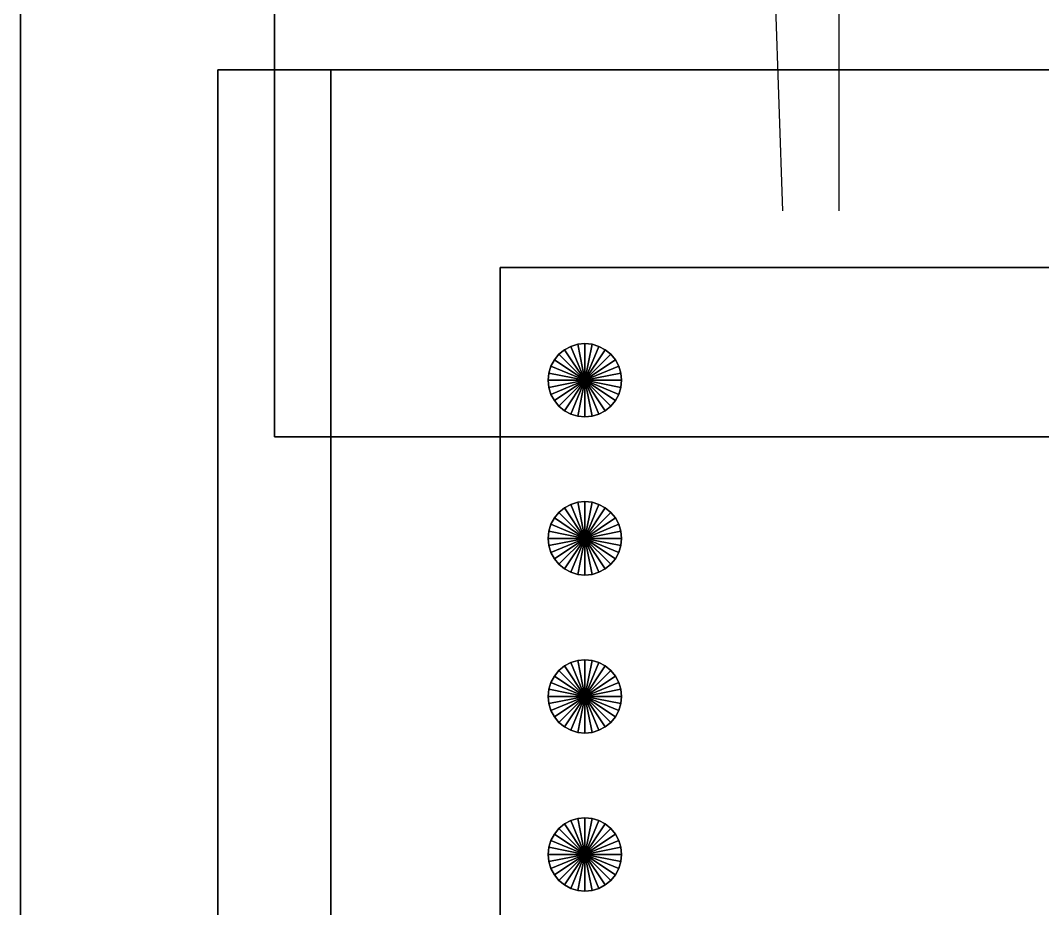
# Model space of a CAD drawing. Extents: x -65 to 400, y -475 to 105.
# Drawn here: x 207.5 to 225.61, y -17.36 to -1.62 of the extents above; entities that cross this region are included whole.
import ezdxf

# ---------------------------------------------------------------- set-up
doc = ezdxf.new("R2010")
doc.units = 0
for name, color, linetype in [('POWER', 1, 'CONTINUOUS'), ('REMOTE_ELECTRONICS', 3, 'CONTINUOUS'), ('REMOTE_FRAME', 8, 'CONTINUOUS'), ('SIGNAL', 4, 'CONTINUOUS')]:
    doc.layers.add(name, color=color, linetype=linetype)

msp = doc.modelspace()

# ---------------------------------------------------------------- linework, layer by layer
at = {"layer": 'POWER'}
for points in [[(217.251, -7.399, 5.8), (217.139, -7.46, 5.8), (217.139, -7.46, 6.8), (217.251, -7.399, 6.8)], [(217.251, -7.399, 5.8), (217.139, -7.46, 5.8), (217.5, -8, 5.8)], [(217.251, -7.399, 6.8), (217.139, -7.46, 6.8), (217.5, -8, 6.8)], [(217.373, -7.362, 5.8), (217.251, -7.399, 5.8), (217.251, -7.399, 6.8), (217.373, -7.362, 6.8)], [(217.373, -7.362, 5.8), (217.251, -7.399, 5.8), (217.5, -8, 5.8)], [(217.373, -7.362, 6.8), (217.251, -7.399, 6.8), (217.5, -8, 6.8)], [(217.5, -7.35, 5.8), (217.373, -7.362, 5.8), (217.373, -7.362, 6.8), (217.5, -7.35, 6.8)], [(217.5, -7.35, 5.8), (217.373, -7.362, 5.8), (217.5, -8, 5.8)], [(217.5, -7.35, 6.8), (217.373, -7.362, 6.8), (217.5, -8, 6.8)], [(217.627, -7.362, 5.8), (217.5, -7.35, 5.8), (217.5, -7.35, 6.8), (217.627, -7.362, 6.8)], [(217.627, -7.362, 5.8), (217.5, -7.35, 5.8), (217.5, -8, 5.8)], [(217.627, -7.362, 6.8), (217.5, -7.35, 6.8), (217.5, -8, 6.8)], [(217.749, -7.399, 5.8), (217.627, -7.362, 5.8), (217.5, -8, 5.8)], [(217.749, -7.399, 6.8), (217.627, -7.362, 6.8), (217.5, -8, 6.8)], [(217.861, -7.46, 5.8), (217.749, -7.399, 5.8), (217.5, -8, 5.8)], [(217.861, -7.46, 6.8), (217.749, -7.399, 6.8), (217.5, -8, 6.8)], [(217.749, -7.399, 5.8), (217.627, -7.362, 5.8), (217.627, -7.362, 6.8), (217.749, -7.399, 6.8)], [(217.861, -7.46, 5.8), (217.749, -7.399, 5.8), (217.749, -7.399, 6.8), (217.861, -7.46, 6.8)], [(217.04, -7.54, 5.8), (216.96, -7.639, 5.8), (216.96, -7.639, 6.8), (217.04, -7.54, 6.8)], [(217.04, -7.54, 5.8), (216.96, -7.639, 5.8), (217.5, -8, 5.8)], [(217.04, -7.54, 6.8), (216.96, -7.639, 6.8), (217.5, -8, 6.8)], [(217.139, -7.46, 5.8), (217.04, -7.54, 5.8), (217.04, -7.54, 6.8), (217.139, -7.46, 6.8)], [(217.139, -7.46, 5.8), (217.04, -7.54, 5.8), (217.5, -8, 5.8)], [(217.139, -7.46, 6.8), (217.04, -7.54, 6.8), (217.5, -8, 6.8)], [(217.96, -7.54, 5.8), (217.861, -7.46, 5.8), (217.5, -8, 5.8)], [(217.96, -7.54, 6.8), (217.861, -7.46, 6.8), (217.5, -8, 6.8)], [(218.04, -7.639, 5.8), (217.96, -7.54, 5.8), (217.5, -8, 5.8)], [(218.04, -7.639, 6.8), (217.96, -7.54, 6.8), (217.5, -8, 6.8)], [(217.96, -7.54, 5.8), (217.861, -7.46, 5.8), (217.861, -7.46, 6.8), (217.96, -7.54, 6.8)], [(218.04, -7.639, 5.8), (217.96, -7.54, 5.8), (217.96, -7.54, 6.8), (218.04, -7.639, 6.8)], [(216.899, -7.751, 5.8), (216.862, -7.873, 5.8), (216.862, -7.873, 6.8), (216.899, -7.751, 6.8)], [(216.899, -7.751, 5.8), (216.862, -7.873, 5.8), (217.5, -8, 5.8)], [(216.899, -7.751, 6.8), (216.862, -7.873, 6.8), (217.5, -8, 6.8)], [(216.96, -7.639, 5.8), (216.899, -7.751, 5.8), (216.899, -7.751, 6.8), (216.96, -7.639, 6.8)], [(216.96, -7.639, 5.8), (216.899, -7.751, 5.8), (217.5, -8, 5.8)], [(216.96, -7.639, 6.8), (216.899, -7.751, 6.8), (217.5, -8, 6.8)], [(218.101, -7.751, 5.8), (218.04, -7.639, 5.8), (217.5, -8, 5.8)], [(218.101, -7.751, 6.8), (218.04, -7.639, 6.8), (217.5, -8, 6.8)], [(218.138, -7.873, 5.8), (218.101, -7.751, 5.8), (217.5, -8, 5.8)], [(218.138, -7.873, 6.8), (218.101, -7.751, 6.8), (217.5, -8, 6.8)], [(218.101, -7.751, 5.8), (218.04, -7.639, 5.8), (218.04, -7.639, 6.8), (218.101, -7.751, 6.8)], [(218.138, -7.873, 5.8), (218.101, -7.751, 5.8), (218.101, -7.751, 6.8), (218.138, -7.873, 6.8)], [(216.862, -7.873, 5.8), (216.85, -8, 5.8), (216.85, -8, 6.8), (216.862, -7.873, 6.8)], [(216.862, -7.873, 5.8), (216.85, -8, 5.8), (217.5, -8, 5.8)], [(216.862, -7.873, 6.8), (216.85, -8, 6.8), (217.5, -8, 6.8)], [(218.15, -8, 5.8), (218.138, -7.873, 5.8), (217.5, -8, 5.8)], [(218.15, -8, 6.8), (218.138, -7.873, 6.8), (217.5, -8, 6.8)], [(218.15, -8, 5.8), (218.138, -7.873, 5.8), (218.138, -7.873, 6.8), (218.15, -8, 6.8)], [(216.85, -8, 5.8), (216.862, -8.127, 5.8), (216.862, -8.127, 6.8), (216.85, -8, 6.8)], [(216.85, -8, 5.8), (216.862, -8.127, 5.8), (217.5, -8, 5.8)], [(216.85, -8, 6.8), (216.862, -8.127, 6.8), (217.5, -8, 6.8)], [(216.862, -8.127, 5.8), (216.899, -8.249, 5.8), (217.5, -8, 5.8)], [(216.862, -8.127, 6.8), (216.899, -8.249, 6.8), (217.5, -8, 6.8)], [(216.862, -8.127, 5.8), (216.899, -8.249, 5.8), (216.899, -8.249, 6.8), (216.862, -8.127, 6.8)], [(216.899, -8.249, 5.8), (216.96, -8.361, 5.8), (217.5, -8, 5.8)], [(216.899, -8.249, 6.8), (216.96, -8.361, 6.8), (217.5, -8, 6.8)], [(216.96, -8.361, 5.8), (217.04, -8.46, 5.8), (217.5, -8, 5.8)], [(216.96, -8.361, 6.8), (217.04, -8.46, 6.8), (217.5, -8, 6.8)], [(217.04, -8.46, 5.8), (217.139, -8.54, 5.8), (217.5, -8, 5.8)], [(217.04, -8.46, 6.8), (217.139, -8.54, 6.8), (217.5, -8, 6.8)], [(217.139, -8.54, 5.8), (217.251, -8.601, 5.8), (217.5, -8, 5.8)], [(217.139, -8.54, 6.8), (217.251, -8.601, 6.8), (217.5, -8, 6.8)], [(217.251, -8.601, 5.8), (217.373, -8.638, 5.8), (217.5, -8, 5.8)], [(217.251, -8.601, 6.8), (217.373, -8.638, 6.8), (217.5, -8, 6.8)], [(217.373, -8.638, 5.8), (217.5, -8.65, 5.8), (217.5, -8, 5.8)], [(217.373, -8.638, 6.8), (217.5, -8.65, 6.8), (217.5, -8, 6.8)], [(217.5, -8.65, 5.8), (217.627, -8.638, 5.8), (217.5, -8, 5.8)], [(217.5, -8.65, 6.8), (217.627, -8.638, 6.8), (217.5, -8, 6.8)], [(217.627, -8.638, 5.8), (217.749, -8.601, 5.8), (217.5, -8, 5.8)], [(217.627, -8.638, 6.8), (217.749, -8.601, 6.8), (217.5, -8, 6.8)], [(217.749, -8.601, 5.8), (217.861, -8.54, 5.8), (217.5, -8, 5.8)], [(217.749, -8.601, 6.8), (217.861, -8.54, 6.8), (217.5, -8, 6.8)], [(217.861, -8.54, 5.8), (217.96, -8.46, 5.8), (217.5, -8, 5.8)], [(217.861, -8.54, 6.8), (217.96, -8.46, 6.8), (217.5, -8, 6.8)], [(217.96, -8.46, 5.8), (218.04, -8.361, 5.8), (217.5, -8, 5.8)], [(217.96, -8.46, 6.8), (218.04, -8.361, 6.8), (217.5, -8, 6.8)], [(218.04, -8.361, 5.8), (218.101, -8.249, 5.8), (217.5, -8, 5.8)], [(218.04, -8.361, 6.8), (218.101, -8.249, 6.8), (217.5, -8, 6.8)], [(218.101, -8.249, 5.8), (218.138, -8.127, 5.8), (217.5, -8, 5.8)], [(218.101, -8.249, 6.8), (218.138, -8.127, 6.8), (217.5, -8, 6.8)], [(218.138, -8.127, 5.8), (218.15, -8, 5.8), (217.5, -8, 5.8)], [(218.138, -8.127, 6.8), (218.15, -8, 6.8), (217.5, -8, 6.8)], [(218.101, -8.249, 5.8), (218.138, -8.127, 5.8), (218.138, -8.127, 6.8), (218.101, -8.249, 6.8)], [(218.138, -8.127, 5.8), (218.15, -8, 5.8), (218.15, -8, 6.8), (218.138, -8.127, 6.8)], [(216.899, -8.249, 5.8), (216.96, -8.361, 5.8), (216.96, -8.361, 6.8), (216.899, -8.249, 6.8)], [(218.04, -8.361, 5.8), (218.101, -8.249, 5.8), (218.101, -8.249, 6.8), (218.04, -8.361, 6.8)], [(216.96, -8.361, 5.8), (217.04, -8.46, 5.8), (217.04, -8.46, 6.8), (216.96, -8.361, 6.8)], [(217.04, -8.46, 5.8), (217.139, -8.54, 5.8), (217.139, -8.54, 6.8), (217.04, -8.46, 6.8)], [(217.861, -8.54, 5.8), (217.96, -8.46, 5.8), (217.96, -8.46, 6.8), (217.861, -8.54, 6.8)], [(217.96, -8.46, 5.8), (218.04, -8.361, 5.8), (218.04, -8.361, 6.8), (217.96, -8.46, 6.8)], [(217.139, -8.54, 5.8), (217.251, -8.601, 5.8), (217.251, -8.601, 6.8), (217.139, -8.54, 6.8)], [(217.251, -8.601, 5.8), (217.373, -8.638, 5.8), (217.373, -8.638, 6.8), (217.251, -8.601, 6.8)], [(217.373, -8.638, 5.8), (217.5, -8.65, 5.8), (217.5, -8.65, 6.8), (217.373, -8.638, 6.8)], [(217.5, -8.65, 5.8), (217.627, -8.638, 5.8), (217.627, -8.638, 6.8), (217.5, -8.65, 6.8)], [(217.627, -8.638, 5.8), (217.749, -8.601, 5.8), (217.749, -8.601, 6.8), (217.627, -8.638, 6.8)], [(217.749, -8.601, 5.8), (217.861, -8.54, 5.8), (217.861, -8.54, 6.8), (217.749, -8.601, 6.8)], [(217.139, -10.26, 5.8), (217.04, -10.34, 5.8), (217.04, -10.34, 6.8), (217.139, -10.26, 6.8)], [(217.139, -10.26, 5.8), (217.04, -10.34, 5.8), (217.5, -10.8, 5.8)], [(217.139, -10.26, 6.8), (217.04, -10.34, 6.8), (217.5, -10.8, 6.8)], [(217.251, -10.199, 5.8), (217.139, -10.26, 5.8), (217.139, -10.26, 6.8), (217.251, -10.199, 6.8)], [(217.251, -10.199, 5.8), (217.139, -10.26, 5.8), (217.5, -10.8, 5.8)], [(217.251, -10.199, 6.8), (217.139, -10.26, 6.8), (217.5, -10.8, 6.8)], [(217.373, -10.162, 5.8), (217.251, -10.199, 5.8), (217.251, -10.199, 6.8), (217.373, -10.162, 6.8)], [(217.373, -10.162, 5.8), (217.251, -10.199, 5.8), (217.5, -10.8, 5.8)], [(217.373, -10.162, 6.8), (217.251, -10.199, 6.8), (217.5, -10.8, 6.8)], [(217.5, -10.15, 5.8), (217.373, -10.162, 5.8), (217.373, -10.162, 6.8), (217.5, -10.15, 6.8)], [(217.5, -10.15, 5.8), (217.373, -10.162, 5.8), (217.5, -10.8, 5.8)], [(217.5, -10.15, 6.8), (217.373, -10.162, 6.8), (217.5, -10.8, 6.8)], [(217.627, -10.162, 5.8), (217.5, -10.15, 5.8), (217.5, -10.15, 6.8), (217.627, -10.162, 6.8)], [(217.627, -10.162, 5.8), (217.5, -10.15, 5.8), (217.5, -10.8, 5.8)], [(217.627, -10.162, 6.8), (217.5, -10.15, 6.8), (217.5, -10.8, 6.8)], [(217.749, -10.199, 5.8), (217.627, -10.162, 5.8), (217.5, -10.8, 5.8)], [(217.749, -10.199, 6.8), (217.627, -10.162, 6.8), (217.5, -10.8, 6.8)], [(217.861, -10.26, 5.8), (217.749, -10.199, 5.8), (217.5, -10.8, 5.8)], [(217.861, -10.26, 6.8), (217.749, -10.199, 6.8), (217.5, -10.8, 6.8)], [(217.96, -10.34, 5.8), (217.861, -10.26, 5.8), (217.5, -10.8, 5.8)], [(217.96, -10.34, 6.8), (217.861, -10.26, 6.8), (217.5, -10.8, 6.8)], [(217.749, -10.199, 5.8), (217.627, -10.162, 5.8), (217.627, -10.162, 6.8), (217.749, -10.199, 6.8)], [(217.861, -10.26, 5.8), (217.749, -10.199, 5.8), (217.749, -10.199, 6.8), (217.861, -10.26, 6.8)], [(217.96, -10.34, 5.8), (217.861, -10.26, 5.8), (217.861, -10.26, 6.8), (217.96, -10.34, 6.8)], [(216.96, -10.439, 5.8), (216.899, -10.551, 5.8), (216.899, -10.551, 6.8), (216.96, -10.439, 6.8)], [(216.96, -10.439, 5.8), (216.899, -10.551, 5.8), (217.5, -10.8, 5.8)], [(216.96, -10.439, 6.8), (216.899, -10.551, 6.8), (217.5, -10.8, 6.8)], [(217.04, -10.34, 5.8), (216.96, -10.439, 5.8), (216.96, -10.439, 6.8), (217.04, -10.34, 6.8)], [(217.04, -10.34, 5.8), (216.96, -10.439, 5.8), (217.5, -10.8, 5.8)], [(217.04, -10.34, 6.8), (216.96, -10.439, 6.8), (217.5, -10.8, 6.8)], [(218.04, -10.439, 5.8), (217.96, -10.34, 5.8), (217.5, -10.8, 5.8)], [(218.04, -10.439, 6.8), (217.96, -10.34, 6.8), (217.5, -10.8, 6.8)], [(218.101, -10.551, 5.8), (218.04, -10.439, 5.8), (217.5, -10.8, 5.8)], [(218.101, -10.551, 6.8), (218.04, -10.439, 6.8), (217.5, -10.8, 6.8)], [(218.04, -10.439, 5.8), (217.96, -10.34, 5.8), (217.96, -10.34, 6.8), (218.04, -10.439, 6.8)], [(218.101, -10.551, 5.8), (218.04, -10.439, 5.8), (218.04, -10.439, 6.8), (218.101, -10.551, 6.8)], [(216.862, -10.673, 5.8), (216.85, -10.8, 5.8), (216.85, -10.8, 6.8), (216.862, -10.673, 6.8)], [(216.862, -10.673, 5.8), (216.85, -10.8, 5.8), (217.5, -10.8, 5.8)], [(216.862, -10.673, 6.8), (216.85, -10.8, 6.8), (217.5, -10.8, 6.8)], [(216.899, -10.551, 5.8), (216.862, -10.673, 5.8), (216.862, -10.673, 6.8), (216.899, -10.551, 6.8)], [(216.899, -10.551, 5.8), (216.862, -10.673, 5.8), (217.5, -10.8, 5.8)], [(216.899, -10.551, 6.8), (216.862, -10.673, 6.8), (217.5, -10.8, 6.8)], [(218.138, -10.673, 5.8), (218.101, -10.551, 5.8), (217.5, -10.8, 5.8)], [(218.138, -10.673, 6.8), (218.101, -10.551, 6.8), (217.5, -10.8, 6.8)], [(218.15, -10.8, 5.8), (218.138, -10.673, 5.8), (217.5, -10.8, 5.8)], [(218.15, -10.8, 6.8), (218.138, -10.673, 6.8), (217.5, -10.8, 6.8)], [(218.138, -10.673, 5.8), (218.101, -10.551, 5.8), (218.101, -10.551, 6.8), (218.138, -10.673, 6.8)], [(218.15, -10.8, 5.8), (218.138, -10.673, 5.8), (218.138, -10.673, 6.8), (218.15, -10.8, 6.8)], [(216.85, -10.8, 5.8), (216.862, -10.927, 5.8), (216.862, -10.927, 6.8), (216.85, -10.8, 6.8)], [(216.85, -10.8, 5.8), (216.862, -10.927, 5.8), (217.5, -10.8, 5.8)], [(216.85, -10.8, 6.8), (216.862, -10.927, 6.8), (217.5, -10.8, 6.8)], [(216.862, -10.927, 5.8), (216.899, -11.049, 5.8), (217.5, -10.8, 5.8)], [(216.862, -10.927, 6.8), (216.899, -11.049, 6.8), (217.5, -10.8, 6.8)], [(216.899, -11.049, 5.8), (216.96, -11.161, 5.8), (217.5, -10.8, 5.8)], [(216.899, -11.049, 6.8), (216.96, -11.161, 6.8), (217.5, -10.8, 6.8)], [(216.96, -11.161, 5.8), (217.04, -11.26, 5.8), (217.5, -10.8, 5.8)], [(216.96, -11.161, 6.8), (217.04, -11.26, 6.8), (217.5, -10.8, 6.8)], [(217.04, -11.26, 5.8), (217.139, -11.34, 5.8), (217.5, -10.8, 5.8)], [(217.04, -11.26, 6.8), (217.139, -11.34, 6.8), (217.5, -10.8, 6.8)], [(217.139, -11.34, 5.8), (217.251, -11.401, 5.8), (217.5, -10.8, 5.8)], [(217.139, -11.34, 6.8), (217.251, -11.401, 6.8), (217.5, -10.8, 6.8)], [(217.251, -11.401, 5.8), (217.373, -11.438, 5.8), (217.5, -10.8, 5.8)], [(217.251, -11.401, 6.8), (217.373, -11.438, 6.8), (217.5, -10.8, 6.8)], [(217.373, -11.438, 5.8), (217.5, -11.45, 5.8), (217.5, -10.8, 5.8)], [(217.373, -11.438, 6.8), (217.5, -11.45, 6.8), (217.5, -10.8, 6.8)], [(217.5, -11.45, 5.8), (217.627, -11.438, 5.8), (217.5, -10.8, 5.8)], [(217.5, -11.45, 6.8), (217.627, -11.438, 6.8), (217.5, -10.8, 6.8)], [(217.627, -11.438, 5.8), (217.749, -11.401, 5.8), (217.5, -10.8, 5.8)], [(217.627, -11.438, 6.8), (217.749, -11.401, 6.8), (217.5, -10.8, 6.8)], [(217.749, -11.401, 5.8), (217.861, -11.34, 5.8), (217.5, -10.8, 5.8)], [(217.749, -11.401, 6.8), (217.861, -11.34, 6.8), (217.5, -10.8, 6.8)], [(217.861, -11.34, 5.8), (217.96, -11.26, 5.8), (217.5, -10.8, 5.8)], [(217.861, -11.34, 6.8), (217.96, -11.26, 6.8), (217.5, -10.8, 6.8)], [(217.96, -11.26, 5.8), (218.04, -11.161, 5.8), (217.5, -10.8, 5.8)], [(217.96, -11.26, 6.8), (218.04, -11.161, 6.8), (217.5, -10.8, 6.8)], [(218.04, -11.161, 5.8), (218.101, -11.049, 5.8), (217.5, -10.8, 5.8)], [(218.04, -11.161, 6.8), (218.101, -11.049, 6.8), (217.5, -10.8, 6.8)], [(218.101, -11.049, 5.8), (218.138, -10.927, 5.8), (217.5, -10.8, 5.8)], [(218.101, -11.049, 6.8), (218.138, -10.927, 6.8), (217.5, -10.8, 6.8)], [(218.138, -10.927, 5.8), (218.15, -10.8, 5.8), (217.5, -10.8, 5.8)], [(218.138, -10.927, 6.8), (218.15, -10.8, 6.8), (217.5, -10.8, 6.8)], [(218.138, -10.927, 5.8), (218.15, -10.8, 5.8), (218.15, -10.8, 6.8), (218.138, -10.927, 6.8)], [(216.862, -10.927, 5.8), (216.899, -11.049, 5.8), (216.899, -11.049, 6.8), (216.862, -10.927, 6.8)], [(218.101, -11.049, 5.8), (218.138, -10.927, 5.8), (218.138, -10.927, 6.8), (218.101, -11.049, 6.8)], [(216.899, -11.049, 5.8), (216.96, -11.161, 5.8), (216.96, -11.161, 6.8), (216.899, -11.049, 6.8)], [(216.96, -11.161, 5.8), (217.04, -11.26, 5.8), (217.04, -11.26, 6.8), (216.96, -11.161, 6.8)], [(217.96, -11.26, 5.8), (218.04, -11.161, 5.8), (218.04, -11.161, 6.8), (217.96, -11.26, 6.8)], [(218.04, -11.161, 5.8), (218.101, -11.049, 5.8), (218.101, -11.049, 6.8), (218.04, -11.161, 6.8)], [(217.04, -11.26, 5.8), (217.139, -11.34, 5.8), (217.139, -11.34, 6.8), (217.04, -11.26, 6.8)], [(217.139, -11.34, 5.8), (217.251, -11.401, 5.8), (217.251, -11.401, 6.8), (217.139, -11.34, 6.8)], [(217.251, -11.401, 5.8), (217.373, -11.438, 5.8), (217.373, -11.438, 6.8), (217.251, -11.401, 6.8)], [(217.627, -11.438, 5.8), (217.749, -11.401, 5.8), (217.749, -11.401, 6.8), (217.627, -11.438, 6.8)], [(217.749, -11.401, 5.8), (217.861, -11.34, 5.8), (217.861, -11.34, 6.8), (217.749, -11.401, 6.8)], [(217.861, -11.34, 5.8), (217.96, -11.26, 5.8), (217.96, -11.26, 6.8), (217.861, -11.34, 6.8)], [(217.373, -11.438, 5.8), (217.5, -11.45, 5.8), (217.5, -11.45, 6.8), (217.373, -11.438, 6.8)], [(217.5, -11.45, 5.8), (217.627, -11.438, 5.8), (217.627, -11.438, 6.8), (217.5, -11.45, 6.8)], [(217.251, -12.999, 5.8), (217.139, -13.06, 5.8), (217.139, -13.06, 6.8), (217.251, -12.999, 6.8)], [(217.251, -12.999, 5.8), (217.139, -13.06, 5.8), (217.5, -13.6, 5.8)], [(217.251, -12.999, 6.8), (217.139, -13.06, 6.8), (217.5, -13.6, 6.8)], [(217.373, -12.962, 5.8), (217.251, -12.999, 5.8), (217.251, -12.999, 6.8), (217.373, -12.962, 6.8)], [(217.373, -12.962, 5.8), (217.251, -12.999, 5.8), (217.5, -13.6, 5.8)], [(217.373, -12.962, 6.8), (217.251, -12.999, 6.8), (217.5, -13.6, 6.8)], [(217.5, -12.95, 5.8), (217.373, -12.962, 5.8), (217.373, -12.962, 6.8), (217.5, -12.95, 6.8)], [(217.5, -12.95, 5.8), (217.373, -12.962, 5.8), (217.5, -13.6, 5.8)], [(217.5, -12.95, 6.8), (217.373, -12.962, 6.8), (217.5, -13.6, 6.8)], [(217.627, -12.962, 5.8), (217.5, -12.95, 5.8), (217.5, -12.95, 6.8), (217.627, -12.962, 6.8)], [(217.627, -12.962, 5.8), (217.5, -12.95, 5.8), (217.5, -13.6, 5.8)], [(217.627, -12.962, 6.8), (217.5, -12.95, 6.8), (217.5, -13.6, 6.8)], [(217.749, -12.999, 5.8), (217.627, -12.962, 5.8), (217.5, -13.6, 5.8)], [(217.749, -12.999, 6.8), (217.627, -12.962, 6.8), (217.5, -13.6, 6.8)], [(217.861, -13.06, 5.8), (217.749, -12.999, 5.8), (217.5, -13.6, 5.8)], [(217.861, -13.06, 6.8), (217.749, -12.999, 6.8), (217.5, -13.6, 6.8)], [(217.749, -12.999, 5.8), (217.627, -12.962, 5.8), (217.627, -12.962, 6.8), (217.749, -12.999, 6.8)], [(217.861, -13.06, 5.8), (217.749, -12.999, 5.8), (217.749, -12.999, 6.8), (217.861, -13.06, 6.8)], [(217.04, -13.14, 5.8), (216.96, -13.239, 5.8), (216.96, -13.239, 6.8), (217.04, -13.14, 6.8)], [(217.04, -13.14, 5.8), (216.96, -13.239, 5.8), (217.5, -13.6, 5.8)], [(217.04, -13.14, 6.8), (216.96, -13.239, 6.8), (217.5, -13.6, 6.8)], [(217.139, -13.06, 5.8), (217.04, -13.14, 5.8), (217.04, -13.14, 6.8), (217.139, -13.06, 6.8)], [(217.139, -13.06, 5.8), (217.04, -13.14, 5.8), (217.5, -13.6, 5.8)], [(217.139, -13.06, 6.8), (217.04, -13.14, 6.8), (217.5, -13.6, 6.8)], [(217.96, -13.14, 5.8), (217.861, -13.06, 5.8), (217.5, -13.6, 5.8)], [(217.96, -13.14, 6.8), (217.861, -13.06, 6.8), (217.5, -13.6, 6.8)], [(218.04, -13.239, 5.8), (217.96, -13.14, 5.8), (217.5, -13.6, 5.8)], [(218.04, -13.239, 6.8), (217.96, -13.14, 6.8), (217.5, -13.6, 6.8)], [(217.96, -13.14, 5.8), (217.861, -13.06, 5.8), (217.861, -13.06, 6.8), (217.96, -13.14, 6.8)], [(218.04, -13.239, 5.8), (217.96, -13.14, 5.8), (217.96, -13.14, 6.8), (218.04, -13.239, 6.8)], [(216.899, -13.351, 5.8), (216.862, -13.473, 5.8), (216.862, -13.473, 6.8), (216.899, -13.351, 6.8)], [(216.899, -13.351, 5.8), (216.862, -13.473, 5.8), (217.5, -13.6, 5.8)], [(216.899, -13.351, 6.8), (216.862, -13.473, 6.8), (217.5, -13.6, 6.8)], [(216.96, -13.239, 5.8), (216.899, -13.351, 5.8), (216.899, -13.351, 6.8), (216.96, -13.239, 6.8)], [(216.96, -13.239, 5.8), (216.899, -13.351, 5.8), (217.5, -13.6, 5.8)], [(216.96, -13.239, 6.8), (216.899, -13.351, 6.8), (217.5, -13.6, 6.8)], [(218.101, -13.351, 5.8), (218.04, -13.239, 5.8), (217.5, -13.6, 5.8)], [(218.101, -13.351, 6.8), (218.04, -13.239, 6.8), (217.5, -13.6, 6.8)], [(218.138, -13.473, 5.8), (218.101, -13.351, 5.8), (217.5, -13.6, 5.8)], [(218.138, -13.473, 6.8), (218.101, -13.351, 6.8), (217.5, -13.6, 6.8)], [(218.101, -13.351, 5.8), (218.04, -13.239, 5.8), (218.04, -13.239, 6.8), (218.101, -13.351, 6.8)], [(218.138, -13.473, 5.8), (218.101, -13.351, 5.8), (218.101, -13.351, 6.8), (218.138, -13.473, 6.8)], [(216.862, -13.473, 5.8), (216.85, -13.6, 5.8), (216.85, -13.6, 6.8), (216.862, -13.473, 6.8)], [(216.862, -13.473, 5.8), (216.85, -13.6, 5.8), (217.5, -13.6, 5.8)], [(216.862, -13.473, 6.8), (216.85, -13.6, 6.8), (217.5, -13.6, 6.8)], [(218.15, -13.6, 5.8), (218.138, -13.473, 5.8), (217.5, -13.6, 5.8)], [(218.15, -13.6, 6.8), (218.138, -13.473, 6.8), (217.5, -13.6, 6.8)], [(218.15, -13.6, 5.8), (218.138, -13.473, 5.8), (218.138, -13.473, 6.8), (218.15, -13.6, 6.8)], [(216.85, -13.6, 5.8), (216.862, -13.727, 5.8), (216.862, -13.727, 6.8), (216.85, -13.6, 6.8)], [(216.85, -13.6, 5.8), (216.862, -13.727, 5.8), (217.5, -13.6, 5.8)], [(216.85, -13.6, 6.8), (216.862, -13.727, 6.8), (217.5, -13.6, 6.8)], [(216.862, -13.727, 5.8), (216.899, -13.849, 5.8), (217.5, -13.6, 5.8)], [(216.862, -13.727, 6.8), (216.899, -13.849, 6.8), (217.5, -13.6, 6.8)], [(216.862, -13.727, 5.8), (216.899, -13.849, 5.8), (216.899, -13.849, 6.8), (216.862, -13.727, 6.8)], [(216.899, -13.849, 5.8), (216.96, -13.961, 5.8), (217.5, -13.6, 5.8)], [(216.899, -13.849, 6.8), (216.96, -13.961, 6.8), (217.5, -13.6, 6.8)], [(216.96, -13.961, 5.8), (217.04, -14.06, 5.8), (217.5, -13.6, 5.8)], [(216.96, -13.961, 6.8), (217.04, -14.06, 6.8), (217.5, -13.6, 6.8)], [(217.04, -14.06, 5.8), (217.139, -14.14, 5.8), (217.5, -13.6, 5.8)], [(217.04, -14.06, 6.8), (217.139, -14.14, 6.8), (217.5, -13.6, 6.8)], [(217.139, -14.14, 5.8), (217.251, -14.201, 5.8), (217.5, -13.6, 5.8)], [(217.139, -14.14, 6.8), (217.251, -14.201, 6.8), (217.5, -13.6, 6.8)], [(217.251, -14.201, 5.8), (217.373, -14.238, 5.8), (217.5, -13.6, 5.8)], [(217.251, -14.201, 6.8), (217.373, -14.238, 6.8), (217.5, -13.6, 6.8)], [(217.373, -14.238, 5.8), (217.5, -14.25, 5.8), (217.5, -13.6, 5.8)], [(217.373, -14.238, 6.8), (217.5, -14.25, 6.8), (217.5, -13.6, 6.8)], [(217.5, -14.25, 5.8), (217.627, -14.238, 5.8), (217.5, -13.6, 5.8)], [(217.5, -14.25, 6.8), (217.627, -14.238, 6.8), (217.5, -13.6, 6.8)], [(217.627, -14.238, 5.8), (217.749, -14.201, 5.8), (217.5, -13.6, 5.8)], [(217.627, -14.238, 6.8), (217.749, -14.201, 6.8), (217.5, -13.6, 6.8)], [(217.749, -14.201, 5.8), (217.861, -14.14, 5.8), (217.5, -13.6, 5.8)], [(217.749, -14.201, 6.8), (217.861, -14.14, 6.8), (217.5, -13.6, 6.8)], [(217.861, -14.14, 5.8), (217.96, -14.06, 5.8), (217.5, -13.6, 5.8)], [(217.861, -14.14, 6.8), (217.96, -14.06, 6.8), (217.5, -13.6, 6.8)], [(217.96, -14.06, 5.8), (218.04, -13.961, 5.8), (217.5, -13.6, 5.8)], [(217.96, -14.06, 6.8), (218.04, -13.961, 6.8), (217.5, -13.6, 6.8)], [(218.04, -13.961, 5.8), (218.101, -13.849, 5.8), (217.5, -13.6, 5.8)], [(218.04, -13.961, 6.8), (218.101, -13.849, 6.8), (217.5, -13.6, 6.8)], [(218.101, -13.849, 5.8), (218.138, -13.727, 5.8), (217.5, -13.6, 5.8)], [(218.101, -13.849, 6.8), (218.138, -13.727, 6.8), (217.5, -13.6, 6.8)], [(218.138, -13.727, 5.8), (218.15, -13.6, 5.8), (217.5, -13.6, 5.8)], [(218.138, -13.727, 6.8), (218.15, -13.6, 6.8), (217.5, -13.6, 6.8)], [(218.101, -13.849, 5.8), (218.138, -13.727, 5.8), (218.138, -13.727, 6.8), (218.101, -13.849, 6.8)], [(218.138, -13.727, 5.8), (218.15, -13.6, 5.8), (218.15, -13.6, 6.8), (218.138, -13.727, 6.8)], [(216.899, -13.849, 5.8), (216.96, -13.961, 5.8), (216.96, -13.961, 6.8), (216.899, -13.849, 6.8)], [(218.04, -13.961, 5.8), (218.101, -13.849, 5.8), (218.101, -13.849, 6.8), (218.04, -13.961, 6.8)], [(216.96, -13.961, 5.8), (217.04, -14.06, 5.8), (217.04, -14.06, 6.8), (216.96, -13.961, 6.8)], [(217.04, -14.06, 5.8), (217.139, -14.14, 5.8), (217.139, -14.14, 6.8), (217.04, -14.06, 6.8)], [(217.861, -14.14, 5.8), (217.96, -14.06, 5.8), (217.96, -14.06, 6.8), (217.861, -14.14, 6.8)], [(217.96, -14.06, 5.8), (218.04, -13.961, 5.8), (218.04, -13.961, 6.8), (217.96, -14.06, 6.8)], [(217.139, -14.14, 5.8), (217.251, -14.201, 5.8), (217.251, -14.201, 6.8), (217.139, -14.14, 6.8)], [(217.251, -14.201, 5.8), (217.373, -14.238, 5.8), (217.373, -14.238, 6.8), (217.251, -14.201, 6.8)], [(217.373, -14.238, 5.8), (217.5, -14.25, 5.8), (217.5, -14.25, 6.8), (217.373, -14.238, 6.8)], [(217.5, -14.25, 5.8), (217.627, -14.238, 5.8), (217.627, -14.238, 6.8), (217.5, -14.25, 6.8)], [(217.627, -14.238, 5.8), (217.749, -14.201, 5.8), (217.749, -14.201, 6.8), (217.627, -14.238, 6.8)], [(217.749, -14.201, 5.8), (217.861, -14.14, 5.8), (217.861, -14.14, 6.8), (217.749, -14.201, 6.8)], [(217.5, -15.75, 5.8), (217.373, -15.762, 5.8), (217.373, -15.762, 6.8), (217.5, -15.75, 6.8)], [(217.5, -15.75, 5.8), (217.373, -15.762, 5.8), (217.5, -16.4, 5.8)], [(217.5, -15.75, 6.8), (217.373, -15.762, 6.8), (217.5, -16.4, 6.8)], [(217.627, -15.762, 5.8), (217.5, -15.75, 5.8), (217.5, -15.75, 6.8), (217.627, -15.762, 6.8)], [(217.627, -15.762, 5.8), (217.5, -15.75, 5.8), (217.5, -16.4, 5.8)], [(217.627, -15.762, 6.8), (217.5, -15.75, 6.8), (217.5, -16.4, 6.8)], [(217.139, -15.86, 5.8), (217.04, -15.94, 5.8), (217.04, -15.94, 6.8), (217.139, -15.86, 6.8)], [(217.139, -15.86, 5.8), (217.04, -15.94, 5.8), (217.5, -16.4, 5.8)], [(217.139, -15.86, 6.8), (217.04, -15.94, 6.8), (217.5, -16.4, 6.8)], [(217.251, -15.799, 5.8), (217.139, -15.86, 5.8), (217.139, -15.86, 6.8), (217.251, -15.799, 6.8)], [(217.251, -15.799, 5.8), (217.139, -15.86, 5.8), (217.5, -16.4, 5.8)], [(217.251, -15.799, 6.8), (217.139, -15.86, 6.8), (217.5, -16.4, 6.8)], [(217.373, -15.762, 5.8), (217.251, -15.799, 5.8), (217.251, -15.799, 6.8), (217.373, -15.762, 6.8)], [(217.373, -15.762, 5.8), (217.251, -15.799, 5.8), (217.5, -16.4, 5.8)], [(217.373, -15.762, 6.8), (217.251, -15.799, 6.8), (217.5, -16.4, 6.8)], [(217.749, -15.799, 5.8), (217.627, -15.762, 5.8), (217.5, -16.4, 5.8)], [(217.749, -15.799, 6.8), (217.627, -15.762, 6.8), (217.5, -16.4, 6.8)], [(217.861, -15.86, 5.8), (217.749, -15.799, 5.8), (217.5, -16.4, 5.8)], [(217.861, -15.86, 6.8), (217.749, -15.799, 6.8), (217.5, -16.4, 6.8)], [(217.96, -15.94, 5.8), (217.861, -15.86, 5.8), (217.5, -16.4, 5.8)], [(217.96, -15.94, 6.8), (217.861, -15.86, 6.8), (217.5, -16.4, 6.8)], [(217.749, -15.799, 5.8), (217.627, -15.762, 5.8), (217.627, -15.762, 6.8), (217.749, -15.799, 6.8)], [(217.861, -15.86, 5.8), (217.749, -15.799, 5.8), (217.749, -15.799, 6.8), (217.861, -15.86, 6.8)], [(217.96, -15.94, 5.8), (217.861, -15.86, 5.8), (217.861, -15.86, 6.8), (217.96, -15.94, 6.8)], [(216.96, -16.039, 5.8), (216.899, -16.151, 5.8), (216.899, -16.151, 6.8), (216.96, -16.039, 6.8)], [(216.96, -16.039, 5.8), (216.899, -16.151, 5.8), (217.5, -16.4, 5.8)], [(216.96, -16.039, 6.8), (216.899, -16.151, 6.8), (217.5, -16.4, 6.8)], [(217.04, -15.94, 5.8), (216.96, -16.039, 5.8), (216.96, -16.039, 6.8), (217.04, -15.94, 6.8)], [(217.04, -15.94, 5.8), (216.96, -16.039, 5.8), (217.5, -16.4, 5.8)], [(217.04, -15.94, 6.8), (216.96, -16.039, 6.8), (217.5, -16.4, 6.8)], [(218.04, -16.039, 5.8), (217.96, -15.94, 5.8), (217.5, -16.4, 5.8)], [(218.04, -16.039, 6.8), (217.96, -15.94, 6.8), (217.5, -16.4, 6.8)], [(218.101, -16.151, 5.8), (218.04, -16.039, 5.8), (217.5, -16.4, 5.8)], [(218.101, -16.151, 6.8), (218.04, -16.039, 6.8), (217.5, -16.4, 6.8)], [(218.04, -16.039, 5.8), (217.96, -15.94, 5.8), (217.96, -15.94, 6.8), (218.04, -16.039, 6.8)], [(218.101, -16.151, 5.8), (218.04, -16.039, 5.8), (218.04, -16.039, 6.8), (218.101, -16.151, 6.8)], [(216.862, -16.273, 5.8), (216.85, -16.4, 5.8), (216.85, -16.4, 6.8), (216.862, -16.273, 6.8)], [(216.862, -16.273, 5.8), (216.85, -16.4, 5.8), (217.5, -16.4, 5.8)], [(216.862, -16.273, 6.8), (216.85, -16.4, 6.8), (217.5, -16.4, 6.8)], [(216.899, -16.151, 5.8), (216.862, -16.273, 5.8), (216.862, -16.273, 6.8), (216.899, -16.151, 6.8)], [(216.899, -16.151, 5.8), (216.862, -16.273, 5.8), (217.5, -16.4, 5.8)], [(216.899, -16.151, 6.8), (216.862, -16.273, 6.8), (217.5, -16.4, 6.8)], [(218.138, -16.273, 5.8), (218.101, -16.151, 5.8), (217.5, -16.4, 5.8)], [(218.138, -16.273, 6.8), (218.101, -16.151, 6.8), (217.5, -16.4, 6.8)], [(218.15, -16.4, 5.8), (218.138, -16.273, 5.8), (217.5, -16.4, 5.8)], [(218.15, -16.4, 6.8), (218.138, -16.273, 6.8), (217.5, -16.4, 6.8)], [(218.138, -16.273, 5.8), (218.101, -16.151, 5.8), (218.101, -16.151, 6.8), (218.138, -16.273, 6.8)], [(218.15, -16.4, 5.8), (218.138, -16.273, 5.8), (218.138, -16.273, 6.8), (218.15, -16.4, 6.8)], [(216.85, -16.4, 5.8), (216.862, -16.527, 5.8), (216.862, -16.527, 6.8), (216.85, -16.4, 6.8)], [(216.85, -16.4, 5.8), (216.862, -16.527, 5.8), (217.5, -16.4, 5.8)], [(216.85, -16.4, 6.8), (216.862, -16.527, 6.8), (217.5, -16.4, 6.8)], [(216.862, -16.527, 5.8), (216.899, -16.649, 5.8), (217.5, -16.4, 5.8)], [(216.862, -16.527, 6.8), (216.899, -16.649, 6.8), (217.5, -16.4, 6.8)], [(216.899, -16.649, 5.8), (216.96, -16.761, 5.8), (217.5, -16.4, 5.8)], [(216.899, -16.649, 6.8), (216.96, -16.761, 6.8), (217.5, -16.4, 6.8)], [(216.96, -16.761, 5.8), (217.04, -16.86, 5.8), (217.5, -16.4, 5.8)], [(216.96, -16.761, 6.8), (217.04, -16.86, 6.8), (217.5, -16.4, 6.8)], [(217.04, -16.86, 5.8), (217.139, -16.94, 5.8), (217.5, -16.4, 5.8)], [(217.04, -16.86, 6.8), (217.139, -16.94, 6.8), (217.5, -16.4, 6.8)], [(217.139, -16.94, 5.8), (217.251, -17.001, 5.8), (217.5, -16.4, 5.8)], [(217.139, -16.94, 6.8), (217.251, -17.001, 6.8), (217.5, -16.4, 6.8)], [(217.251, -17.001, 5.8), (217.373, -17.038, 5.8), (217.5, -16.4, 5.8)], [(217.251, -17.001, 6.8), (217.373, -17.038, 6.8), (217.5, -16.4, 6.8)], [(217.373, -17.038, 5.8), (217.5, -17.05, 5.8), (217.5, -16.4, 5.8)], [(217.373, -17.038, 6.8), (217.5, -17.05, 6.8), (217.5, -16.4, 6.8)], [(217.5, -17.05, 5.8), (217.627, -17.038, 5.8), (217.5, -16.4, 5.8)], [(217.5, -17.05, 6.8), (217.627, -17.038, 6.8), (217.5, -16.4, 6.8)], [(217.627, -17.038, 5.8), (217.749, -17.001, 5.8), (217.5, -16.4, 5.8)], [(217.627, -17.038, 6.8), (217.749, -17.001, 6.8), (217.5, -16.4, 6.8)], [(217.749, -17.001, 5.8), (217.861, -16.94, 5.8), (217.5, -16.4, 5.8)], [(217.749, -17.001, 6.8), (217.861, -16.94, 6.8), (217.5, -16.4, 6.8)], [(217.861, -16.94, 5.8), (217.96, -16.86, 5.8), (217.5, -16.4, 5.8)], [(217.861, -16.94, 6.8), (217.96, -16.86, 6.8), (217.5, -16.4, 6.8)], [(217.96, -16.86, 5.8), (218.04, -16.761, 5.8), (217.5, -16.4, 5.8)], [(217.96, -16.86, 6.8), (218.04, -16.761, 6.8), (217.5, -16.4, 6.8)], [(218.04, -16.761, 5.8), (218.101, -16.649, 5.8), (217.5, -16.4, 5.8)], [(218.04, -16.761, 6.8), (218.101, -16.649, 6.8), (217.5, -16.4, 6.8)], [(218.101, -16.649, 5.8), (218.138, -16.527, 5.8), (217.5, -16.4, 5.8)], [(218.101, -16.649, 6.8), (218.138, -16.527, 6.8), (217.5, -16.4, 6.8)], [(218.138, -16.527, 5.8), (218.15, -16.4, 5.8), (217.5, -16.4, 5.8)], [(218.138, -16.527, 6.8), (218.15, -16.4, 6.8), (217.5, -16.4, 6.8)], [(218.138, -16.527, 5.8), (218.15, -16.4, 5.8), (218.15, -16.4, 6.8), (218.138, -16.527, 6.8)], [(216.862, -16.527, 5.8), (216.899, -16.649, 5.8), (216.899, -16.649, 6.8), (216.862, -16.527, 6.8)], [(216.899, -16.649, 5.8), (216.96, -16.761, 5.8), (216.96, -16.761, 6.8), (216.899, -16.649, 6.8)], [(218.04, -16.761, 5.8), (218.101, -16.649, 5.8), (218.101, -16.649, 6.8), (218.04, -16.761, 6.8)], [(218.101, -16.649, 5.8), (218.138, -16.527, 5.8), (218.138, -16.527, 6.8), (218.101, -16.649, 6.8)], [(216.96, -16.761, 5.8), (217.04, -16.86, 5.8), (217.04, -16.86, 6.8), (216.96, -16.761, 6.8)], [(217.96, -16.86, 5.8), (218.04, -16.761, 5.8), (218.04, -16.761, 6.8), (217.96, -16.86, 6.8)], [(217.04, -16.86, 5.8), (217.139, -16.94, 5.8), (217.139, -16.94, 6.8), (217.04, -16.86, 6.8)], [(217.139, -16.94, 5.8), (217.251, -17.001, 5.8), (217.251, -17.001, 6.8), (217.139, -16.94, 6.8)], [(217.251, -17.001, 5.8), (217.373, -17.038, 5.8), (217.373, -17.038, 6.8), (217.251, -17.001, 6.8)], [(217.627, -17.038, 5.8), (217.749, -17.001, 5.8), (217.749, -17.001, 6.8), (217.627, -17.038, 6.8)], [(217.749, -17.001, 5.8), (217.861, -16.94, 5.8), (217.861, -16.94, 6.8), (217.749, -17.001, 6.8)], [(217.861, -16.94, 5.8), (217.96, -16.86, 5.8), (217.96, -16.86, 6.8), (217.861, -16.94, 6.8)], [(217.373, -17.038, 5.8), (217.5, -17.05, 5.8), (217.5, -17.05, 6.8), (217.373, -17.038, 6.8)], [(217.5, -17.05, 5.8), (217.627, -17.038, 5.8), (217.627, -17.038, 6.8), (217.5, -17.05, 6.8)]]:
    msp.add_3dface(points, dxfattribs=at)
at = {"layer": 'REMOTE_ELECTRONICS'}
for points in [[(212, -9, -8), (248, -9, -8), (248, 9, -8), (212, 9, -8)], [(212, -9, -1), (248, -9, -1), (248, 9, -1), (212, 9, -1)], [(212, 9, -8), (212, -9, -8), (212, -9, -1), (212, 9, -1)], [(216, -24, 4.2), (244, -24, 4.2), (244, -6, 4.2), (216, -6, 4.2)], [(216, -24, 5.8), (244, -24, 5.8), (244, -6, 5.8), (216, -6, 5.8)], [(244, -6, 4.2), (216, -6, 4.2), (216, -6, 5.8), (244, -6, 5.8)], [(216, -6, 4.2), (216, -24, 4.2), (216, -24, 5.8), (216, -6, 5.8)], [(212, -9, -8), (248, -9, -8), (248, -9, -1), (212, -9, -1)]]:
    msp.add_3dface(points, dxfattribs=at)
at = {"layer": 'REMOTE_FRAME'}
for points in [[(207.5, -32.5), (252.5, -32.5), (252.5, 32.5), (207.5, 32.5)], [(207.5, -32.5, 2.2), (252.5, -32.5, 2.2), (252.5, 32.5, 2.2), (207.5, 32.5, 2.2)], [(207.5, 32.5), (207.5, -32.5), (207.5, -32.5, 2.2), (207.5, 32.5, 2.2)], [(211, -27.5, 2.2), (249, -27.5, 2.2), (249, -2.5, 2.2), (211, -2.5, 2.2)], [(211, -27.5, 4.2), (249, -27.5, 4.2), (249, -2.5, 4.2), (211, -2.5, 4.2)], [(249, -2.5, 2.2), (211, -2.5, 2.2), (211, -2.5, 4.2), (249, -2.5, 4.2)], [(211, -2.5, 2.2), (211, -27.5, 2.2), (211, -27.5, 4.2), (211, -2.5, 4.2)], [(211, -27.5, 4.2), (213, -27.5, 4.2), (213, -2.5, 4.2), (211, -2.5, 4.2)], [(211, -27.5, 13.2), (213, -27.5, 13.2), (213, -2.5, 13.2), (211, -2.5, 13.2)], [(213, -2.5, 4.2), (211, -2.5, 4.2), (211, -2.5, 13.2), (213, -2.5, 13.2)], [(211, -2.5, 4.2), (211, -27.5, 4.2), (211, -27.5, 13.2), (211, -2.5, 13.2)], [(213, -27.5, 4.2), (213, -2.5, 4.2), (213, -2.5, 13.2), (213, -27.5, 13.2)]]:
    msp.add_3dface(points, dxfattribs=at)
at = {"layer": 'SIGNAL'}
for p, q in [((222, 29, 3), (222, -5, 7)), ((220, 24, 4), (221, -5, 7))]:
    msp.add_line(p, q, dxfattribs=at)

doc.saveas('drawing.dxf')
